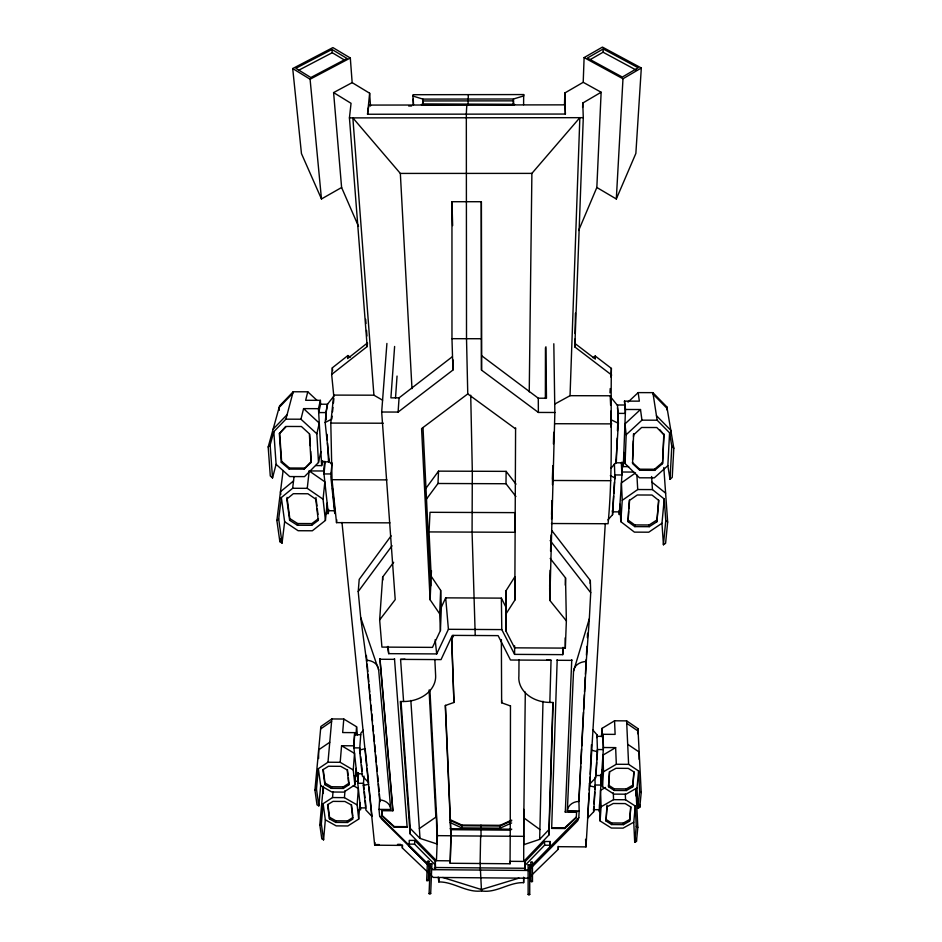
<?xml version="1.0" encoding="UTF-8"?>
<svg xmlns="http://www.w3.org/2000/svg" width="942" height="942" viewBox="0 0 942 942"><rect width="100%" height="100%" fill="white"/><g stroke="black" fill="none" stroke-linecap="round" stroke-linejoin="round"><path stroke-width="1.41" d="M523.67 94.565L523.67 95.931L513.461 98.992L422.911 99.098L412.949 96.06L413.043 94.706L523.67 94.565L523.599 104.739M438.218 877.061L438.831 881.936C453.608 881.665 466.525 892.969 481.609 890.955C496.399 893.299 509.151 882.112 523.634 882.654L523.646 877.202M451.713 636.827L453.962 702.473L445.283 705.534L450.888 835.754L450.182 863.261L510.046 863.755L510.046 861.318L523.693 861.435L523.811 809.378L523.705 844.715L539.66 839.381L548.951 829.596L552.872 702.779M550.093 847.388L550.116 841.524L544.558 841.477L524.859 861.883L524.859 865.58L544.594 845.209L550.152 845.257L550.093 847.388L527.685 870.173L524.8 870.149L524.8 866.452M553.814 343.759L554.862 412.49L538.377 412.443L481.515 370.112L481.35 201.718L451.96 201.718L451.972 338.684L452.937 370.041L398.101 412.066L381.675 412.019L386.915 343.453M510.234 836.319L510.47 705.723M513.449 105.08L513.461 98.992M635.85 795.825L635.874 788.678M639.147 759.346L639.159 752.022L627.69 744.31M563.245 647.531L562.727 654.643L514.603 654.372L514.638 645.823M550.21 558.429L565.53 577.929L566.366 620.896L565.33 648.12L514.591 647.837L505.878 630.893L505.854 614.16L514.803 600.207L515.592 427.845M514.803 600.207L514.933 576.657L506.078 590.669L505.854 614.16M513.437 103.914L513.461 100.853L422.993 100.959L422.793 104.02L421.392 104.609L514.768 104.503L422.793 104.02M510.046 863.755L510.223 836.225M519.007 659.93L518.889 676.015A30.792 24.139 1.9 0 0 549.834 702.426L553.119 702.449L549.009 834.895L523.693 861.435M318.608 758.557L318.679 749.797L329.747 742.272M323.318 793.494L323.389 786.37M505.878 630.893L506.101 607.472L501.368 598.135L445.684 597.852L441.362 607.143L440.42 630.539L432.484 647.378L381.922 647.095L379.65 619.918L382.652 577.057L393.685 562.28M449.982 822.484L461.745 827.877L500.084 828.171L500.12 825.333L511.671 820.105M510.458 705.947L501.639 702.779L501.662 700.318M515.91 496.493L505.995 483.741L506.125 471.365L438.536 471.141L425.607 488.792M552.471 484.789L552.73 465.925M525.306 692.099L523.799 817.833L539.896 829.525M529.239 391.86L531.889 173.387L579.848 117.668L570.04 395.687L554.614 404.153M524.8 870.149L524.859 861.883M480.632 836.084L480.102 863.508L481.433 889.554L518.995 878.132M551.435 523.517L608.073 523.74C612.971 472.048 610.51 420.12 611.393 368.404L595.214 356.017L592.977 357.677M523.634 882.654L523.74 877.791M545.453 347.704L545.371 398.442M481.515 370.112L481.35 201.718M539.66 839.381L542.992 701.26M461.745 827.877L461.827 825.027L450.076 819.634M549.645 586.395L550.069 570.251M550.575 551.164L551.011 535.021M551.553 514.473L551.906 501.262M552.495 479.243L552.848 466.031M553.425 444.012L553.743 432.272M551.553 519.207L552.047 500.567M566.366 620.896L549.81 600.384L554.862 412.49M564.517 104.374L564.835 92.975L583.204 82.307L584.111 57.592L602.444 47.1L641.314 67.989L635.862 153.428L616.315 198.974L596.839 187.482L601.137 92.234L583.204 82.307M549.834 702.426L551.046 660.248A31.675 24.339 1.7 0 1 546.666 659.989M450.182 863.261L451.065 835.848L445.436 705.311M550.046 843.655L550.116 841.524M576.586 811.592L576.327 817.621L564.611 828.513L551.659 828.407L557.193 659.647L557.193 660.283L571.782 660.366L571.77 659.741L565.306 812.11L576.598 812.204L576.586 811.592L568.12 811.533M623.439 462.828L616.292 462.805L617.198 438.101M617.457 430.824L618.093 413.385L617.469 407.792M438.831 881.936L438.984 877.838M468.327 94.636L468.021 105.304M562.727 654.643L562.998 647.401M565.271 585.159L565.53 577.929M582.603 107.435L582.768 103.043L601.137 92.234M611.699 375.081L574.82 346.939L574.867 339.132M575.079 333.562L575.409 313.203M574.82 346.939L583.286 117.668L582.768 103.043M452.937 370.041L453.326 360.079M429.917 690.121L436.205 808.719L437.088 844.008L420.014 838.415L410.335 828.501L401.057 701.825M435.416 869.395L435.31 861.141L414.774 840.441L409.24 840.394L409.217 846.246L432.543 869.372L435.416 869.395L435.31 861.141M450.076 860.823L436.452 860.705L437.418 835.648L436.205 808.719M341.981 522.457L374.68 845.186L402.175 845.41L402.387 848.012L433.261 877.414L528.533 878.215L558.265 849.272L558.37 846.681L585.995 846.905L605.27 523.517M618.093 413.385L625.347 413.408L624.487 401.115L639.347 401.151L638.181 392.614L652.9 392.649L666.901 406.956L673.813 448.239L672.235 477.37L670.021 479.36L667.854 465.642L669.585 432.837L657.151 420.203L652.9 392.649M628.644 466.631L623.286 466.62L625.5 409.487L624.487 401.115M667.854 465.642L654.349 477.841L639.43 477.794L625.064 463.523L626.194 434.721L624.935 423.959L640.501 409.523L641.949 420.156L626.194 434.721M440.42 630.539L439.678 613.819L440.644 590.351L431.2 576.257L429.046 531.924L429.999 512.307L515.239 512.636L515.133 532.289L429.046 531.924M429.081 893.605L430.294 863.955L431.059 863.531L431.883 863.967L430.682 893.617L429.081 893.605L430.682 893.617M632.553 459.59L633.318 440.88M633.507 436.558L633.625 433.685L632.565 463.558L639.759 470.282L654.714 470.341L662.532 463.652L664.004 434.827L659.718 429.599M426.655 880.511L427.456 861.424L428.221 861L429.046 861.435L428.257 880.523L426.655 880.511L428.257 880.523M589.339 618.717L586.277 661.496L578.941 801.407L579.165 810.921L567.355 810.827L573.525 671.269L589.339 618.717L590.716 592.718L590.328 580.496L551.812 530.57M439.678 613.819L430.105 599.771L431.448 570.687M425.843 499.943L437.983 483.493L438.536 471.141M589.68 59.899L603.068 52.222L603.221 48.96L638.17 67.765L622.321 77.067L587.361 58.039L603.221 48.96M435.157 864.838L414.598 844.162L414.774 840.441M436.452 860.705L410.076 833.788L410.335 828.501M662.532 463.652L663.839 433.767M666.748 409.782L666.901 406.956M407.144 827.264L407.18 826.664L394.286 826.57L382.158 815.513L381.651 810.108L381.604 810.709L382.111 816.113L394.251 827.17L407.144 827.264L394.498 658.717L394.462 659.341L379.932 659.259L379.979 658.635L392.885 810.191L392.849 810.791L381.604 810.709M578.847 800.182L580.613 766.505M580.767 763.573L581.532 748.925M581.685 745.993L583.439 712.305M583.593 709.373L584.358 694.737M584.511 691.805L585.276 677.157M585.429 674.225L586.195 659.577M586.43 655.185L586.89 646.4M587.349 637.616L587.572 633.212M590.175 583.416L590.328 580.496M391.107 535.845L359.208 579.389L358.219 591.576L360.692 617.516L366.438 660.224L379.614 799.911L379.002 809.39L379.638 816.102L381.757 819.163L432.802 869.666L528.662 870.467L577.776 820.694L578.812 817.644L579.165 810.921M670.657 433.179L670.81 430.294L656.456 415.705M402.387 848.012L402.54 845.092M670.021 479.36L671.799 446.19L669.585 432.837M616.315 198.974L622.98 78.763L641.314 67.989M394.251 827.17L394.286 826.57M609.98 392.861L610.228 388.54M610.887 377.035L611.393 368.404M589.08 793.188L587.596 818.151L593.66 811.804L595.226 787.159L594.92 777.338M589.256 790.244L589.433 783.073M590.033 777.126L589.61 784.203L595.827 777.645L597.487 751.716L596.934 734.725L592.683 729.85M590.198 774.289L591.47 744.639M610.863 426.997L610.887 411.077M382.111 816.113L382.158 815.513M596.757 737.61L596.934 734.725M593.778 806.764L593.59 809.673L599.23 809.708M593.966 803.867L594.696 792.257M594.885 789.361L595.156 785.004L600.902 785.051L600.572 774.866M595.862 774.041L596.592 762.514M596.769 759.629L597.416 749.549L603.304 749.585L602.986 734.301L615.114 734.383L614.561 720.795L626.618 720.865L637.969 728.625L641.219 792.481L639.771 807.329L637.993 808.33L636.992 787.959L638.594 770.968L628.608 764.351L616.315 764.268L603.504 771.757L602.48 786.688L613.996 794.118L626.03 794.2L636.992 787.959M613.548 496.234L612.547 511.847L619.447 511.871M613.725 493.396L614.443 482.033M614.631 479.195L614.902 474.945L621.944 474.968L621.331 462.522M607.943 519.89L612.583 514.662L614.938 477.806L614.396 463.876M610.628 405.225L610.228 396.441L617.54 405.507L618.399 423.347L615.903 462.604L611.099 468.068M601.467 736.62L602.009 728.378L614.561 720.795M398.101 412.066L399.067 397.865L452.337 356.712M599.112 811.592L601.043 783.085L600.749 774.359M602.986 734.301L603.445 747.524L601.42 777.515L601.314 774.595M621.661 462.334L622.144 472.013L619.259 514.685L619.059 510.552M395.51 398.066L397.041 376.058M601.09 806.776L613.56 799.664L625.547 799.758L635.285 806.046L633.766 822.201L623.086 828.124L611.358 828.042L600.113 820.965L601.09 806.776L600.549 790.326L605.494 787.465M622.262 500.332L637.722 489.534L652.453 489.593L664.251 499.001L661.967 523.257L648.755 532.195L634.413 532.136L620.79 521.633L622.262 500.332L621.414 482.893L635.556 472.896M358.702 819.093L357.136 804.927L344.431 797.65L332.538 797.556L323.13 803.679L325.331 819.799L336.176 825.875L347.833 825.969L358.702 819.093L359.903 802.761M394.616 346.468L390.906 397.842L399.067 397.865M369.017 787.029L371.996 816.478L365.92 810.061L363.329 785.451L364.001 776.067M367.144 768.448L368.569 782.59L362.329 775.949L359.608 750.079L360.868 733.135L363.388 730.262M357.772 809.743L360.656 809.767L357.56 781.307L358.207 772.605M358.525 773.123L357.772 783.273L363.482 783.308L364.095 789.102M357.136 804.927L358.349 788.536L353.309 785.616M606 821.012L607.048 806.823L613.266 803.491L625.217 803.585L630.881 807.011L629.586 821.188L623.392 824.65L611.629 824.556L606 821.012L606.989 805.21M608.52 786.723L609.615 771.804L616.009 768.283L628.267 768.378L634.072 771.981L632.706 786.9L626.348 790.538L614.278 790.456L608.52 786.723L609.45 771.533M628.008 521.656L629.574 500.367L637.298 494.986L651.982 495.033L658.823 500.473L656.88 521.774L649.238 526.684L634.837 526.625L628.008 521.656L628.538 511.435M628.75 508.586L629.374 500.072M354.898 784.863L353.238 769.967L340.192 762.313L327.993 762.219L318.361 768.672L320.669 785.628L331.82 792.01L343.771 792.104L354.898 784.863L356.147 768.378M354.31 775.725L356.947 775.737L357.171 772.84M347.41 822.496L352.85 819.045L351.213 804.88L344.89 801.465L333.021 801.371L327.545 804.703L329.429 818.857L335.729 822.401L347.41 822.496L347.539 820.894L352.967 817.444M356.947 775.737L353.686 745.817L354.71 732.641L342.664 732.558L343.783 719.029L331.82 718.946L320.845 726.518L314.934 790.067L317.018 804.868L318.832 805.893L320.669 785.628M354.71 732.641L353.909 747.866L359.773 747.913L360.374 753.671M353.238 769.967L354.522 753.412L341.569 745.723L340.192 762.313M355.946 734.866L356.571 726.753L343.783 719.029M344.431 797.65L344.984 790.809M348.893 784.816L347.174 769.92L340.674 766.329L328.499 766.235L322.894 769.755L324.872 784.639L331.348 788.36L343.324 788.454L348.893 784.816L348.399 777.786M343.324 788.454L343.453 786.829L349.023 783.202M335.729 822.401L335.87 820.8L329.57 817.256L327.875 804.515M331.348 788.36L331.49 786.747L325.014 783.026L323.224 769.484M329.429 818.857L329.57 817.256M332.538 797.556L333.021 791.916M323.271 786.37L319.821 824.815L321.811 838.875L323.577 839.852L325.331 819.799M389.964 522.857L336.518 522.633L332.02 479.702L330.807 423.076L333.692 395.098L331.655 374.457L367.18 346.55L367.498 342.923L347.633 358.561L347.928 355.523L350.212 357.195M323.577 839.852L321.34 823.838L323.13 803.679M324.872 784.639L325.014 783.026M327.993 762.219L331.82 718.946M629.586 821.188L630.681 806.811M632.706 786.9L633.86 771.71M656.88 521.774L658.576 500.178M637.604 732.735L637.969 728.625M637.852 733.806L638.099 731.063L626.724 723.315M318.832 805.893L316.477 789.043L318.361 768.672M336.518 522.633L336.789 519.843M635.944 788.678L637.828 827.312L636.451 841.406L634.708 842.36L636.25 826.311L635.285 806.046M637.993 808.33L639.618 791.433L638.594 770.968M663.804 467.538L667.666 522.056L665.594 543.31L663.439 544.759L665.77 520.561L664.251 499.001M332.079 462.934L330.972 473.956L323.977 473.932L325.261 461.533M331.278 472.719L330.866 476.805L334.74 513.567M564.835 92.975L565.365 114.053L367.545 114.253L369.641 93.223L352.155 82.625L350.318 57.992L332.891 47.595L292.715 68.542L301.464 153.605L321.469 198.962L341.605 187.505L333.598 92.587L352.155 82.625M325.485 513.52L328.299 513.531L328.711 509.41M325.426 520.431L323.059 499.201L307.257 488.333L292.656 488.274L281.352 497.553L284.649 521.715L298.119 530.723L312.344 530.782L325.426 520.431L327.168 503.099M323.059 499.201L324.849 481.833L309.188 470.941L307.257 488.333M332.102 416.152L331.808 419.072L325.155 422.511L329.276 461.651L332.173 464.936M332.55 411.784L332.997 407.415M333.444 403.046L333.892 398.666M331.655 374.457L332.349 367.804L347.928 355.523M318.255 520.408L315.805 499.178L307.904 493.761L293.351 493.702L286.804 499.072L289.63 520.29L297.413 525.236L311.684 525.295L318.255 520.408L318.431 518.701L311.873 523.587L297.613 523.54L289.83 518.583L287.004 497.364M328.299 513.531L323.659 470.988L324.66 461.344M315.805 499.178L315.982 497.47M325.155 422.511L327.039 404.742L334.186 395.758M311.684 525.295L311.873 523.587M367.18 346.55L349.435 117.891L351.048 103.314L333.598 92.587M297.413 525.236L297.613 523.54M289.63 520.29L289.83 518.583M292.656 488.274L294.034 476.687M283.118 470.494L276.877 520.479L279.856 541.65L282.058 543.098L284.649 521.715M374.68 845.186L374.987 842.654M279.856 541.65L280.21 538.73M282.058 543.098L278.691 518.995L281.352 497.553M429.022 861.553L427.491 861.541M431.883 863.967L430.294 863.955M321.457 461.827L328.546 461.851L329.052 459.366M315.817 465.583L321.669 465.607L322.729 460.614M316.995 400.362L307.775 391.801L293.174 391.766L285.897 419.166L273.804 431.672L276.1 464.335L289.7 476.57L304.502 476.617L318.49 462.51L320.881 451.559M326.273 419.838L325.885 412.596L327.439 405.625M285.65 426.443L279.362 433.685L281.34 462.381L289.206 469.092L304.03 469.14L311.06 462.487L310.707 451.371M316.853 433.803L319.279 423.099L303.583 408.628L300.957 419.214L316.853 433.803L318.49 462.51M321.669 465.607L318.467 408.675L320.398 400.338L305.655 400.303L307.775 391.801M320.398 400.338L320.61 404.212L318.69 412.572L325.885 412.596M304.03 469.14L311.296 461.403M289.206 469.092L289.477 468.009L281.611 461.309L279.644 432.637M281.34 462.381L281.611 461.309M528.121 864.768L529.698 864.78L529.745 894.476L528.933 894.9L528.144 894.464L528.121 864.768L529.698 864.78M530.852 862.283L532.43 862.295L532.489 881.406L531.677 881.83L530.888 881.394L530.852 862.283L532.43 862.295M293.174 391.766L279.562 405.943L268.187 446.967L270.283 475.957L272.521 477.959L276.1 464.335M530.888 881.394L532.489 881.406M528.144 894.464L529.745 894.476M272.521 477.959L270.142 444.942L273.804 431.672M578.635 230.507L596.839 187.482M387.468 646.542L388.705 653.654L436.688 653.925L448.416 629.303L445.684 597.852M453.714 635.473L451.63 639.324L453.962 702.473M358.219 591.576L392.037 545.759M379.65 619.918L395.216 599.607L381.675 412.019M292.774 393.297L279.126 407.486L279.315 410.3M273.133 429.14L287.086 414.692M279.362 433.685L286.38 426.455L301.405 426.502L309.353 433.779L311.06 462.487M268.187 446.967L270.142 444.942M528.898 868.3L578.812 817.644M628.02 402.104L638.181 392.614M551.659 828.407L551.647 827.806L564.599 827.912L576.316 817.02L576.327 817.621M633.754 434.745L641.632 427.48L656.798 427.527L664.004 434.827M632.423 462.475L639.618 469.198L654.56 469.246L662.367 462.569M293.527 480.938L280.469 491.712L280.834 494.385M276.877 520.479L278.691 518.995M467.185 105.057A52.905 1.401 89.9 0 0 466.325 114.147L466.514 338.708L467.762 393.921L421.58 428.598L430.105 599.771M419.355 828.571L435.875 817.15L429.069 690.05M320.621 728.955L331.596 721.384M314.934 790.067L316.477 789.043M627.914 519.949L634.743 524.918L649.132 524.977L656.774 520.066M319.821 824.815L321.34 823.838M616.315 764.268L615.644 747.607L602.927 755.143L603.504 771.757M608.461 785.098L614.219 788.831L626.265 788.925L632.635 785.287M605.953 819.399L611.57 822.955L623.321 823.037L629.515 819.587M292.715 68.542L310.083 79.222L350.318 57.992M298.755 70.214L332.243 52.705L344.784 60.206M331.973 49.455L295.847 68.307L310.86 77.527L347.033 58.451L331.973 49.455L332.243 52.705M511.659 820.823L500.108 826.04L461.804 825.745L450.052 820.341M500.084 828.171L511.647 822.955M359.608 750.079L365.143 748.666L366.85 765.622M363.329 785.451L368.734 784.215M369.688 105.08L564.741 104.856M408.663 105.975L411.595 105.975M349.435 117.891L583.286 117.668M382.582 400.173L373.915 395.193L352.861 117.891L400.338 173.422L531.889 173.387M451.972 338.684L481.056 338.731M333.692 395.098L373.915 395.193M570.04 395.687L610.498 395.781M481.857 355.876L538.282 398.207L546.466 398.231L545.901 346.75M320.61 404.212L327.745 404.236M617.163 404.989L624.346 405.001M303.583 408.628L318.467 408.675M625.5 409.487L640.501 409.523M285.897 419.166L300.957 419.214M641.949 420.156L657.151 420.203M330.807 423.076L383.264 423.229M554.626 423.712L611.77 423.876M289.477 468.009L304.29 468.056M309.188 470.941L323.659 470.988M622.144 472.013L633.813 472.06M332.02 479.702L386.95 479.89M552.589 480.479L610.722 480.691M437.983 483.493L505.995 483.741M327.993 510.729L334.834 510.752L334.245 505.089M448.416 629.303L501.792 629.597L514.603 654.372M410.076 833.788L400.315 701.484L403.588 701.496L400.574 659.376L441.033 659.612L452.348 635.379L498.118 635.626L510.482 660.012L551.046 660.248M354.934 734.701L360.751 734.748M596.992 736.326L602.845 736.373M341.569 745.723L353.686 745.817M603.445 747.524L615.644 747.607M356.735 773.759L362.482 773.806M595.768 775.49L601.549 775.525M354.934 781.295L357.56 781.307M331.49 786.747L343.453 786.829M360.456 807.883L366.061 807.93M379.002 809.39L390.753 809.484L378.672 670.115A13.659 10.633 -5.8 0 0 378.543 668.832M335.87 820.8L347.539 820.894M461.827 825.027L500.12 825.333M450.135 828.701L511.765 829.196M451.112 829.69L510.741 830.161M437.418 835.648L450.888 835.754M451.065 835.848L523.717 836.331M409.052 844.114L414.598 844.162M376.117 844.574L379.285 844.597M434.415 867.511L524.6 868.265M589.515 785.84L595.226 787.159M591.635 750.221L597.487 751.716M442.764 877.485L481.433 889.554M610.334 475.722L614.938 477.806M611.287 419.849L618.399 423.347M603.068 52.222L636.674 70.332M584.111 57.592L622.98 78.763M636.25 826.311L637.828 827.312M639.618 791.433L641.219 792.481M467.762 393.921L515.58 428.869M574.714 343.3L595.332 359.067L595.214 356.017M665.77 520.561L667.666 522.056M651.97 482.21L665.617 493.137M379.638 816.102L430.518 866.463M671.799 446.19L673.813 448.239M653.136 394.18L667.16 408.51M550.163 540.543L590.716 592.718M506.125 471.365L515.981 484.141M341.605 187.505L358.513 226.386M360.692 617.516L378.672 670.115M654.56 469.246L654.714 470.341M639.618 469.198L639.759 470.282M316.312 500.296L316.971 505.96M317.289 508.798L317.949 514.462M347.457 769.649L348.081 775.078M351.496 804.692L352.803 816.031M623.828 452.525L625.064 463.523M622.803 462.239L623.286 466.62M435.169 639.7L436.688 653.925M331.572 479.619L332.02 483.858M332.455 488.109L333.056 493.773M333.35 496.599L333.951 502.263M360.68 756.544L361.281 762.302M361.575 765.175L362.187 770.933M364.389 791.998L365.001 797.792M365.308 800.688L365.908 806.482M356.571 726.753L357.43 734.972M615.997 459.896L616.292 462.805M332.349 367.804L332.632 370.677M366.356 655.408L366.909 661.26M367.18 664.181L367.875 671.493M368.145 674.425L368.828 681.725M369.111 684.657L369.794 691.97M370.065 694.89L370.618 700.742M371.03 705.122L371.584 710.974M371.855 713.895L372.549 721.207M372.961 725.599L373.503 731.439M373.786 734.371L374.469 741.672M374.751 744.604L375.434 751.916M375.705 754.836L376.4 762.149M376.67 765.069L377.224 770.921M377.636 775.301L378.189 781.154M378.46 784.074L379.143 791.386M379.426 794.318L380.109 801.618M310.083 79.222L321.469 198.962M379.932 659.259L392.849 810.791M382.652 577.057L382.876 579.942M388.139 646.424L388.705 653.654M365.673 319.326L365.991 323.483M366.532 330.43L366.956 335.976M661.967 523.257L663.439 544.759M410.842 700.436L420.014 838.415M369.641 93.223L370.5 106.022A52.846 4.086 89.2 0 0 367.545 114.253M651.605 476.522L652.453 489.593M649.132 524.977L649.238 526.684M309.683 434.156L310.365 445.625M636.898 474.98L637.722 489.534M634.743 524.918L634.837 526.625M585.583 839.275L585.995 846.905M400.338 173.422L411.984 388.657M327.062 434.321L327.369 440.114M327.522 443.023L328.546 461.851M481.515 888.965L481.609 890.955M639.63 804.444L639.771 807.329M434.851 659.447L435.628 675.508A30.733 24.056 -4.2 0 1 403.588 701.496M423.005 427.586L430.753 585.818M636.309 838.557L636.451 841.406M619.966 504.217L620.79 521.633M633.766 822.201L634.708 842.36M626.618 720.865L628.608 764.351M413.244 99.063L413.514 104.856M412.949 96.06L413.35 104.762M626.265 788.925L626.348 790.538M625.3 794.082L625.547 799.758M612.406 510.576L612.583 514.662M623.321 823.037L623.392 824.65M440.644 590.351L441.362 607.143M422.911 99.098L423.158 105.186M614.219 788.831L614.278 790.456M613.301 792.799L613.56 799.664M611.57 822.955L611.629 824.556M602.009 728.378L602.291 736.514M601.914 770.132L602.48 786.688M599.583 804.586L600.113 820.965M593.578 809.013L593.66 811.804M451.96 201.718L452.643 225.621M481.056 836.79L480.962 825.18L480.985 826.11M470.717 395.193L472.319 471.259L472.072 532.1L475.227 635.497M565.141 637.899L565.33 648.12M565.294 811.509L565.306 812.11M564.599 827.912L564.611 828.513M558.229 846.352L558.265 849.272M501.368 598.135L501.792 629.597M549.657 587.796L549.81 600.384M548.951 829.596L549.009 834.895M544.558 841.477L544.594 845.209M538.282 398.207L538.377 412.443M501.368 639.594L501.639 702.779M506.078 590.669L506.101 606.071M366.438 660.224A13.659 10.633 -5.8 0 1 378.213 667.584M379.614 799.911A12.387 10.256 -6.8 0 1 390.753 809.484M404.954 659.164A31.616 24.257 -4.1 0 1 400.574 659.376M573.525 671.269A13.694 10.692 3.4 0 1 586.277 661.496M567.355 810.827A12.411 10.315 4.5 0 1 578.941 801.407M564.658 104.951A52.976 1.295 -89.4 0 1 565.365 114.053M400.703 844.55L397.536 844.515L400.703 844.55"/></g></svg>
